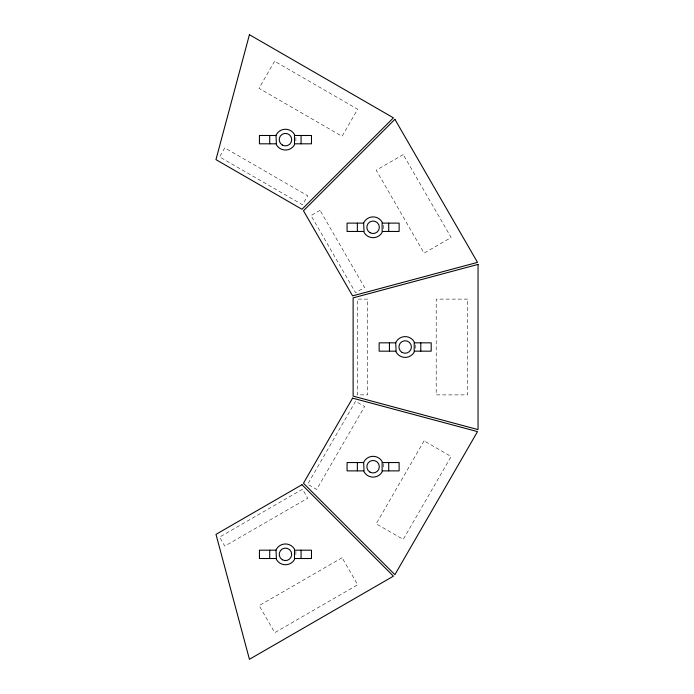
<?xml version="1.0" encoding="UTF-8"?>
<svg xmlns="http://www.w3.org/2000/svg" width="694" height="694" viewBox="0 0 694 694"><rect width="100%" height="100%" fill="white"/><g stroke="black" fill="none" stroke-linecap="round" stroke-linejoin="round"><path stroke-width="0.52" stroke-dasharray="3.47 2.6" d="M415.585 344.918L415.585 350.123M383.504 225.203L383.504 230.408M383.504 463.592L383.504 468.797M295.87 137.568L295.87 142.773M295.87 551.227L295.87 556.432M274.598 61.254L258.983 88.303L342.081 136.276L357.696 109.227L274.598 61.254M224.787 147.891L219.582 156.905L302.523 204.791L307.728 195.777L224.787 147.891M355.571 401.306L307.685 484.239L316.698 489.444L364.584 406.511L355.571 401.306M424.086 440.863L376.2 523.797L403.249 539.412L451.135 456.479L424.086 440.863M320.029 210.317L311.033 215.556L355.571 292.695L364.584 287.49L320.029 210.317M403.249 154.589L376.2 170.203L424.086 253.137L451.135 237.522L403.249 154.589M302.541 489.201L219.599 537.087L224.804 546.1L307.746 498.214L302.541 489.201M342.09 557.724L259.148 605.61L274.755 632.659L357.696 584.773L342.09 557.724M367.699 299.114L357.289 299.114L357.289 394.886L367.699 394.886L367.699 299.114M467.635 299.114L436.205 299.114L436.205 394.886L467.635 394.886L467.635 299.114"/><path stroke-width="1.04" d="M276.012 135.486L276.446 134.445A10.41 10.41 0 0 1 294.473 134.445L294.473 144.855A10.41 10.41 0 0 1 276.446 144.855L276.012 135.486L259.435 135.486L259.435 143.814L276.012 143.814M363.656 223.121L364.081 222.08A10.41 10.41 0 0 1 382.116 222.08L382.116 232.49A10.41 10.41 0 0 1 364.081 232.49L363.656 223.121L347.069 223.121L347.069 231.449L363.656 231.449M276.012 550.186L276.446 549.145A10.41 10.41 0 0 1 294.473 549.145L294.473 559.555A10.41 10.41 0 0 1 276.446 559.555L276.012 550.186L259.435 550.186L259.435 558.514L276.012 558.514M395.727 342.836L396.161 341.795A10.41 10.41 0 0 1 414.188 341.795L414.188 352.205A10.41 10.41 0 0 1 396.161 352.205L395.727 342.836L379.15 342.836L379.15 351.164L395.727 351.164M363.656 462.551L364.081 461.51A10.41 10.41 0 0 1 382.116 461.51L382.116 471.92A10.41 10.41 0 0 1 364.081 471.92L363.656 462.551L347.069 462.551L347.069 470.879L363.656 470.879M294.907 135.486L311.485 135.486L311.485 143.814L294.907 143.814M382.541 223.121L399.119 223.121L399.119 231.449L382.541 231.449M414.622 342.836L431.2 342.836L431.2 351.164L414.622 351.164M382.541 462.551L399.119 462.551L399.119 470.879L382.541 470.879M294.907 550.186L311.485 550.186L311.485 558.514L294.907 558.514M420.79 342.836L420.79 351.164M389.438 342.836L389.438 351.164M388.709 223.121L388.709 231.449M388.709 462.551L388.709 470.879M357.358 223.121L357.358 231.449M357.358 462.551L357.358 470.879M301.075 135.486L301.075 143.814M301.075 550.186L301.075 558.514M269.723 135.486L269.723 143.814M269.723 550.186L269.723 558.514M249.424 34.7L215.955 159.62L301.985 209.293L393.429 117.841L249.424 34.7M352.587 398.139L303.46 483.241L394.903 574.684L477.507 431.616L352.587 398.139M394.903 119.316L303.46 210.759L352.587 295.861L477.507 262.384L394.903 119.316M301.985 484.707L215.99 534.363L249.424 659.3L393.429 576.159L301.985 484.707M478.045 264.397L353.125 297.873L353.125 396.127L478.045 429.603L478.045 264.397M369.971 232.698A6.246 6.246 0 0 0 379.34 227.285A6.246 6.246 0 0 0 369.971 221.872A6.246 6.246 0 0 0 369.971 232.698M282.337 145.055A6.246 6.246 0 0 0 291.706 139.65A6.246 6.246 0 0 0 282.337 134.237A6.246 6.246 0 0 0 282.337 145.055M282.337 559.763A6.246 6.246 0 0 0 291.706 554.35A6.246 6.246 0 0 0 282.337 548.945A6.246 6.246 0 0 0 282.337 559.763M369.971 472.128A6.246 6.246 0 0 0 379.34 466.715A6.246 6.246 0 0 0 369.971 461.302A6.246 6.246 0 0 0 369.971 472.128M402.052 352.413A6.246 6.246 0 0 0 411.421 347A6.246 6.246 0 0 0 402.052 341.587A6.246 6.246 0 0 0 402.052 352.413"/></g></svg>
